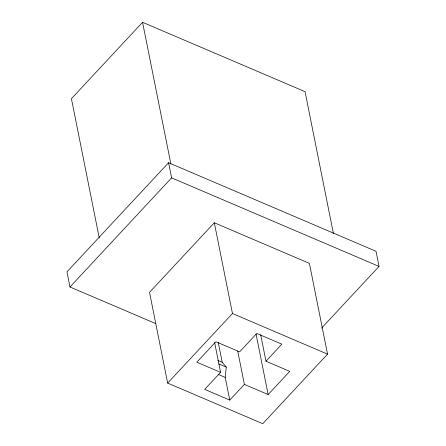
<?xml version="1.0" encoding="UTF-8"?>
<svg xmlns="http://www.w3.org/2000/svg" width="446" height="446" viewBox="0 0 446 446"><rect width="100%" height="100%" fill="white"/><g stroke="black" fill="none" stroke-linecap="round" stroke-linejoin="round"><path stroke-width="0.67" d="M214.61 342.428L220.586 372.338L204.708 389.391L229.774 400.09L225.236 377.4L226.267 367.108L222.214 362.275L217.826 360.401M333.402 233.514L305.058 91.67L142.564 22.3L71.421 98.689L99.224 237.802M321.577 328.117L379.044 266.418L376.023 251.288L168.588 162.729L66.956 271.854L69.977 286.984L155.765 323.606M69.977 286.984L171.61 177.854L168.588 162.729M214.32 222.76L149.533 292.331L167.668 383.086L262.744 423.7L327.537 354.135L309.401 263.374L214.32 222.76L232.455 313.521L167.668 383.086M229.774 400.09L244.38 384.402L237.724 351.091M244.38 384.402L268.152 394.548L289.744 371.362L265.978 361.215L281.861 344.161L256.796 333.463L239.641 351.877L215.875 341.731L196.82 362.191L220.586 372.338M171.61 177.854L379.044 266.418M232.455 313.521L327.537 354.135M218.746 363.897L226.267 367.108M218.345 374.456L225.236 377.4M260.681 334.701L265.978 361.215M256.06 334.043L268.152 394.548M218.217 342.255L222.214 362.275M142.564 22.3L170.907 164.145"/></g></svg>
